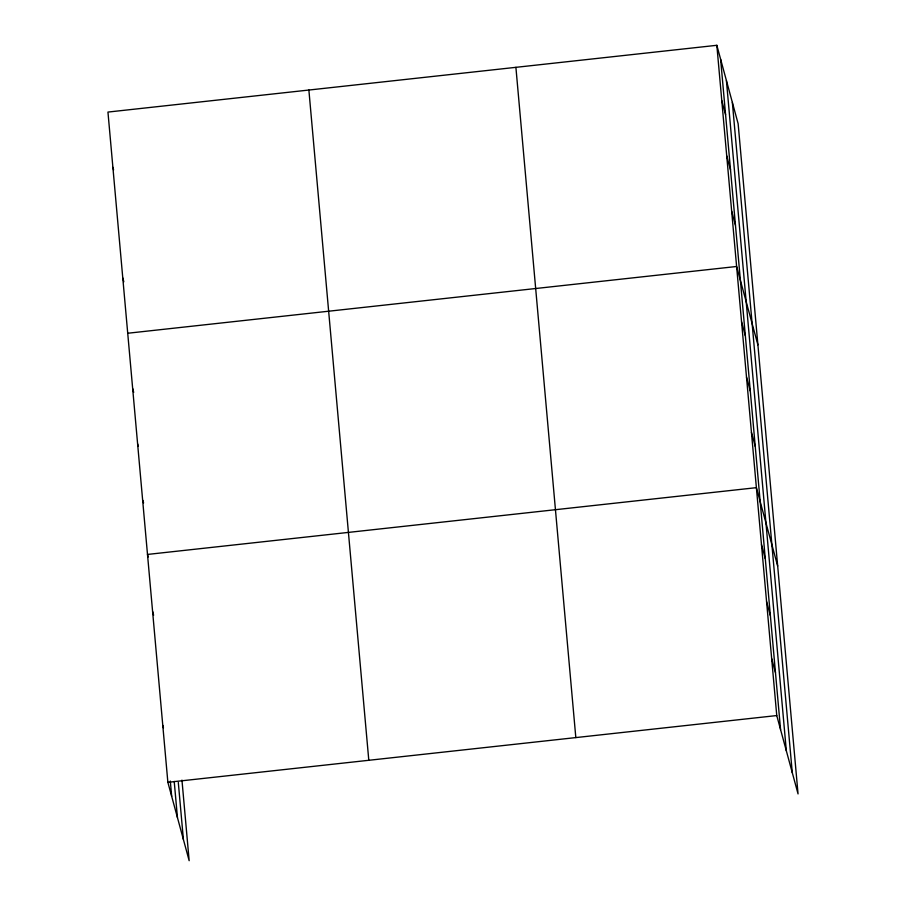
<?xml version="1.0" encoding="UTF-8"?>
<svg xmlns="http://www.w3.org/2000/svg" width="906" height="906" viewBox="0 0 906 906"><rect width="100%" height="100%" fill="white"/><g stroke="black" fill="none" stroke-linecap="round" stroke-linejoin="round"><path stroke-width="1.36" d="M716.839 45.3L776.759 715.559L798.05 793.928L738.13 123.68L716.839 45.3L107.95 112.072L167.87 782.32L189.161 860.7L181.959 780.111M127.723 333.249L736.612 266.489L757.903 344.858M167.87 782.32L776.759 715.559M721.776 100.6L725.581 114.598M726.725 155.889L730.519 169.886M731.663 211.189L735.468 225.186M741.55 321.777L745.355 335.775M746.499 377.077L750.293 391.075M751.436 432.377L755.242 446.375M777.676 566.046L756.385 487.666L147.497 554.438L148.188 556.986M761.47 544.642L765.276 558.64M766.567 601.618L770.372 615.616M771.663 658.583L775.468 672.58M112.899 167.361L113.59 169.909M122.786 277.961L123.816 281.777M132.672 388.549L133.703 392.366M137.61 443.849L138.301 446.386M142.899 500.418L143.59 502.955M152.593 611.414L153.624 615.231M162.774 725.355L163.465 727.892M732.354 102.435L792.274 772.682M726.408 80.543L786.329 750.802M720.632 59.298L780.564 729.557M515.899 67.338L575.82 737.586M308.878 90.034L368.799 760.293M178.301 782.478L183.397 839.454M174.212 781.436L177.451 817.563M170.305 781.04L171.676 796.317"/></g></svg>
